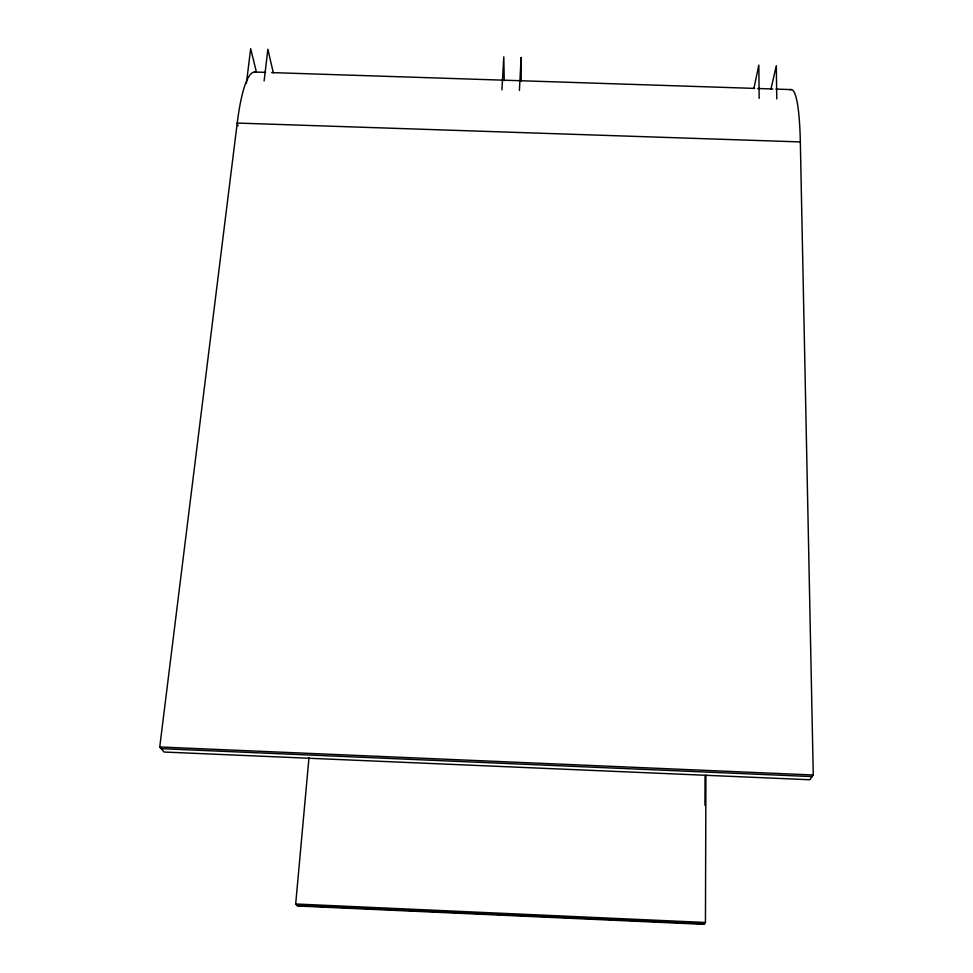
<?xml version="1.0" encoding="UTF-8"?>
<svg xmlns="http://www.w3.org/2000/svg" width="973" height="973" viewBox="0 0 973 973"><rect width="100%" height="100%" fill="white"/><g stroke="black" fill="none" stroke-linecap="round" stroke-linejoin="round"><path stroke-width="1.46" d="M704.939 805.316L705.036 776.466M309 757.493L295.683 903.99L297.41 905.985L704.087 924.35L705.449 922.477L705.924 775.104M519.412 90.465L521.127 57.407L521.212 81.246M501.922 89.893L503.795 56.848L504.245 80.698M264.121 80.905L267.879 49.209L273.316 72.878M246.437 83.119L250.669 48.65L256.446 72.233M790.137 89.857A118.195 15.094 -86.2 0 1 800.329 141.924L813.258 774.995L809.791 779.75L164.109 752.032L159.742 746.984L237.217 123.06A117.271 21.041 -89.9 0 1 256.288 72.379M753.856 88.592L758.831 65.106L759.159 98.346M770.957 89.151L776.296 65.678L776.782 98.93M254.95 72.038L265.58 72.379M271.662 72.586L754.671 88.397M757.712 88.494L772.89 88.993M775.931 89.09L791.122 89.589M800.329 141.924L237.217 123.06L238.02 125.943M159.742 746.984L813.258 774.995M161.202 748.675L812.09 776.6M295.683 903.99L705.449 922.477M296.838 905.328L704.537 923.73"/></g></svg>
